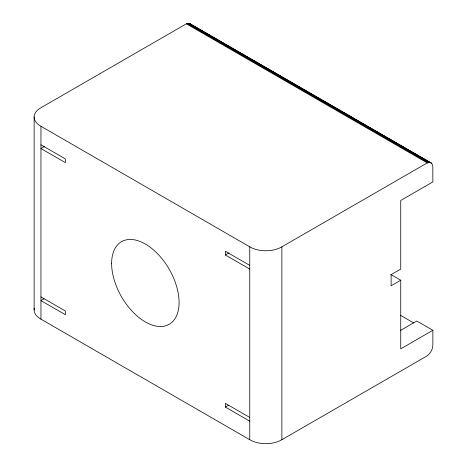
<?xml version="1.0" encoding="UTF-8"?>
<svg xmlns="http://www.w3.org/2000/svg" width="467" height="467" viewBox="0 0 467 467"><rect width="100%" height="100%" fill="white"/><g stroke="black" fill="none" stroke-linecap="round" stroke-linejoin="round"><path stroke-width="0.7" d="M432.868 330.286L400.744 348.837L400.744 280.212L391.107 285.775L391.107 274.649L400.744 269.085L400.744 200.46L432.868 181.914L432.827 166.124L432.039 163.818L431.018 162.86L190.081 23.759L187.985 23.362L186.351 23.823L40.95 107.725A22.334 12.895 0 0 0 40.95 126.271L40.95 319.159L249.757 439.716A22.334 12.895 0 0 0 281.881 439.716L426.441 356.257C430.224 353.928 432.746 349.567 432.868 345.125L432.868 330.286L416.803 321.016L400.429 330.473M44.733 146.34L40.95 148.529L65.362 162.621L65.362 158.914L40.95 144.817M44.102 298.792L40.95 300.614L65.362 314.711L65.362 310.999L40.95 296.907M249.757 265.373L225.345 251.275L225.345 254.988L229.128 252.805M40.95 126.271L249.757 246.827A22.334 12.895 0 0 0 281.881 246.827L426.441 163.362L428.916 162.463L431.018 162.86M249.757 417.457L225.345 403.365L225.345 407.072L228.491 405.251M189.45 23.484L431.572 163.269M188.744 23.35L429.675 162.452M187.985 23.362L428.916 162.463M187.179 23.525L428.116 162.627M186.351 23.823L427.287 162.925M390.686 274.403L400.744 280.212M400.528 315.33L413.674 322.919M225.345 254.988L249.757 269.08M225.345 407.072L249.757 421.17M190.081 23.759L191.108 24.716M281.881 246.827L281.881 439.716M249.757 246.827L249.757 439.716M34.132 116.995L34.132 309.89M40.95 319.159A22.334 12.895 0 0 1 34.33 308.167M111.625 263.516A47.704 27.541 60 0 0 162.218 326.462A47.704 27.541 60 0 0 162.218 258.998A47.704 27.541 60 0 0 111.625 263.516"/></g></svg>
